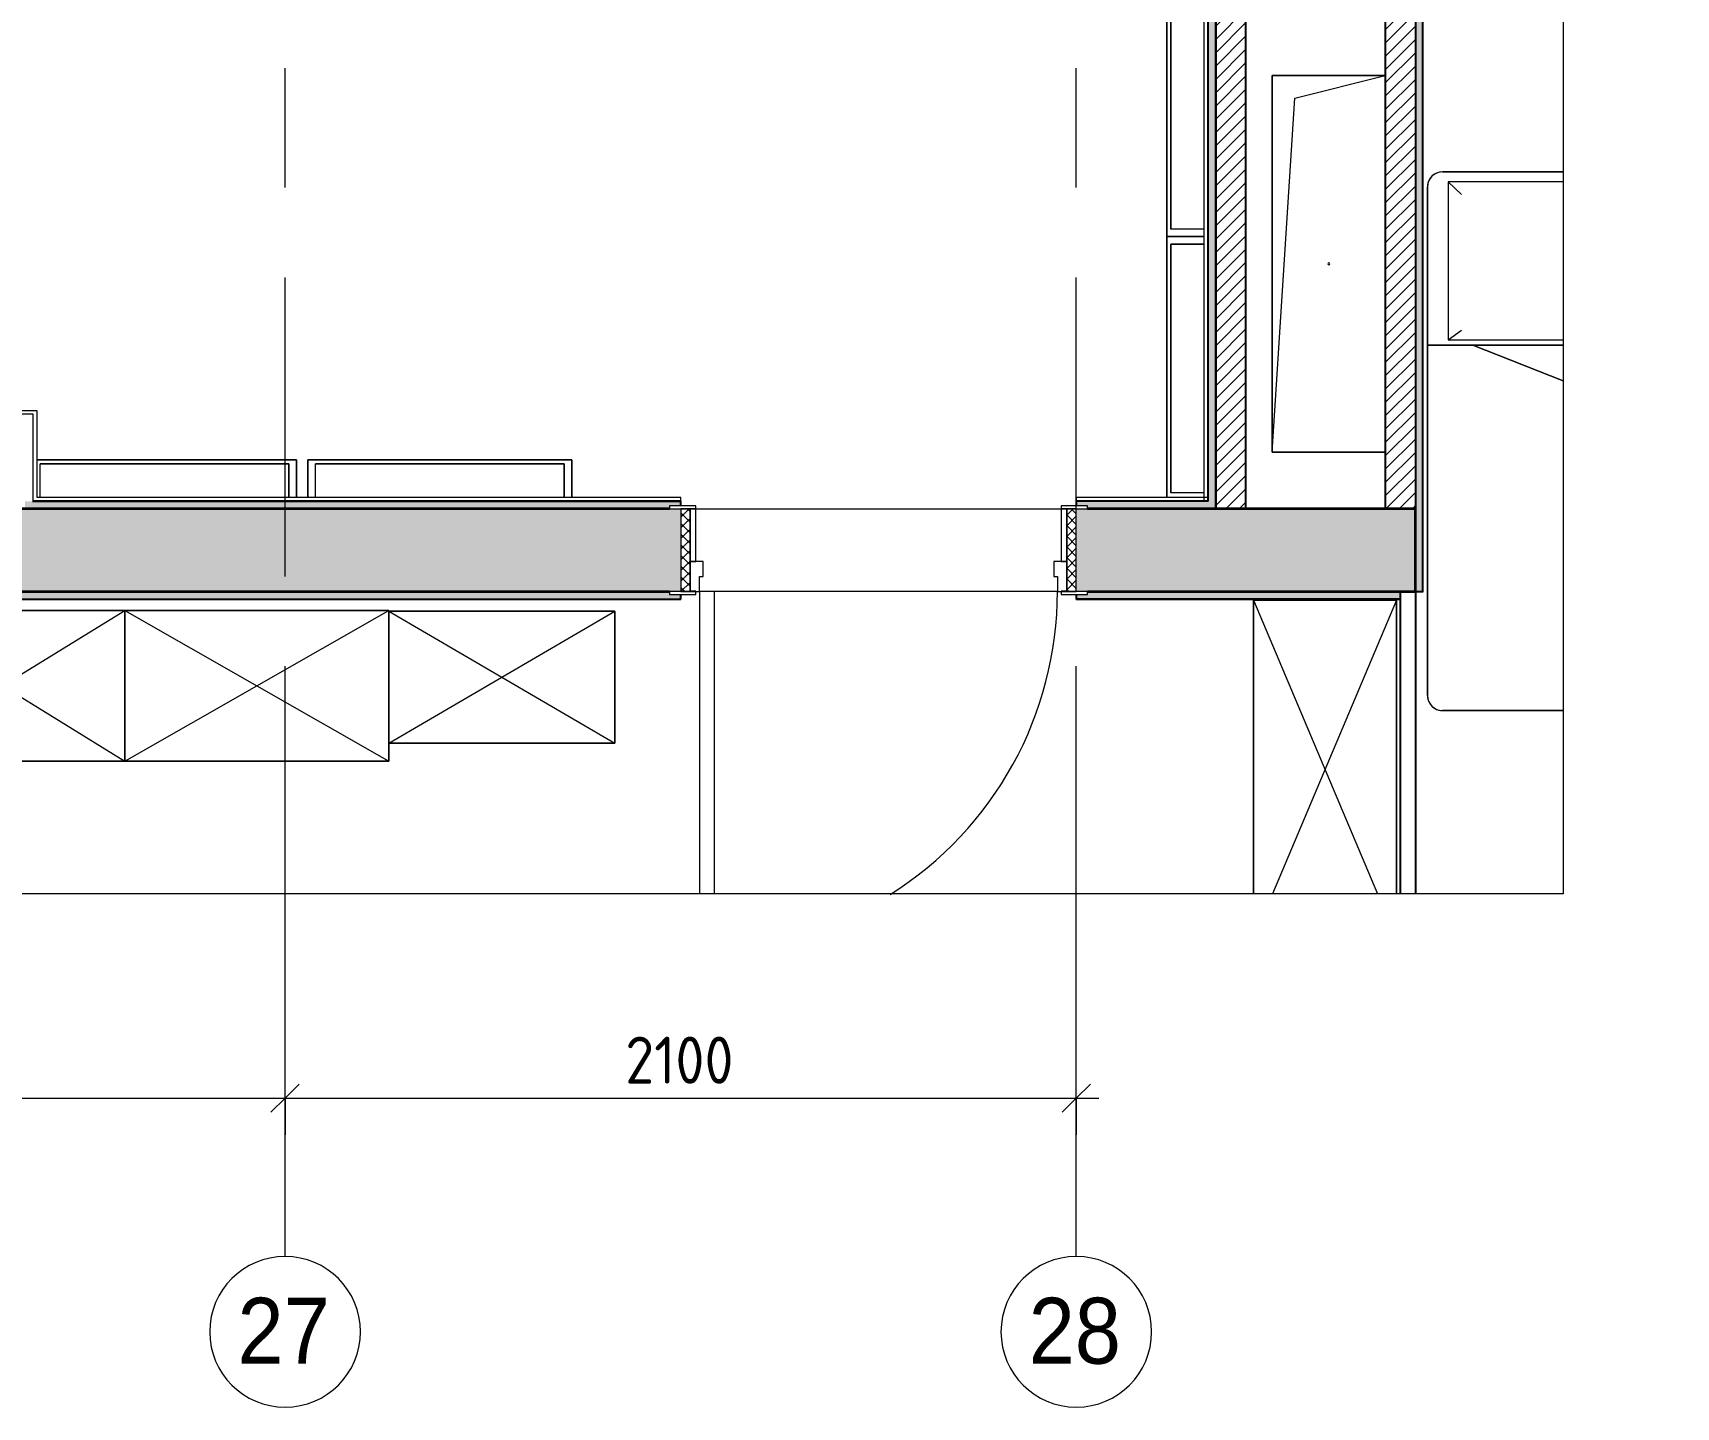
# Model space of a CAD drawing. Header units: millimetres. Extents: x 54725 to 263872, y -8553 to 29614.
# Drawn here: x 99496 to 103857, y 3015 to 6663 of the extents above; entities that cross this region are included whole.
import ezdxf

# ---------------------------------------------------------------- set-up
doc = ezdxf.new("R2010")
doc.units = ezdxf.units.MM
doc.linetypes.add('Осевая', pattern=[1587.5, 317.5, -238.125, 793.75, -238.125])
for name, color, linetype, lineweight in [('A-ANNO-DIMS', 7, 'Continuous', 9), ('A-ANNO-DIMS-50', 7, 'Continuous', 9), ('A-DETL-GENF', 7, 'Continuous', 9), ('A-DOOR', 7, 'Continuous', 9), ('A-DOOR-1', 7, 'Continuous', 15), ('A-DOOR-FRAM', 7, 'Continuous', 15), ('A-DOOR-FRAM-1', 7, 'Continuous', 9), ('A-GENM', 7, 'Continuous', 9), ('A-WALL', 7, 'Continuous', 9), ('I-FURN', 7, 'Continuous', 9), ('I-WALL', 7, 'Continuous', 9), ('Оси', 7, 'Continuous', 9), ('Оси-1', 7, 'Continuous', 20), ('Оси-2', 7, 'Осевая', 9)]:
    doc.layers.add(name, color=color, linetype=linetype, lineweight=lineweight)
for name, color, linetype, lineweight, true_color in [('A-WALL-1', 7, 'Continuous', 35, 0x3c3c3c), ('A-WALL-3', 7, 'Continuous', 25, 0x3c3c3c), ('A-WALL-FNSH-2', 7, 'Continuous', 15, 0x3c3c3c)]:
    doc.layers.add(name, color=color, linetype=linetype, lineweight=lineweight, true_color=true_color)
doc.styles.add('Arial', font='arial.ttf', dxfattribs={"width": 0.9, "height": 175})
doc.styles.add('ISOCPEUR', font='isocpeur.ttf', dxfattribs={"width": 0.9, "height": 125})
doc.dimstyles.new('ISO-2_5_0_9К_БОЛЬШОЙ', dxfattribs={"dimscale": 304.8, "dimtxt": 124.497647, "dimasz": 0.246063, "dimexe": 0.19685, "dimexo": 0.492126, "dimgap": 0, "dimtad": 1, "dimdec": 0, "dimrnd": 10, "dimzin": 0, "dimdsep": 46, "dimtxsty": 'ISOCPEUR', "dimblk1": 'OBLIQUE', "dimblk2": 'OBLIQUE', "dimsah": 1, "dimcen": 0.09, "dimdle": 0.19685, "dimazin": 0, "dimtfac": 1, "dimtdec": 4, "dimtix": 1, "dimtmove": 0, "dimatfit": 3, "dimfxl": 1, "dimtvp": 1, "dimtolj": 1, "dimtzin": 0, "dimarcsym": 2})
pattern_1 = [(45, (1555.134, 0), (-17.6776695, 17.6776695), [])]
pattern_2 = [(0, (1555.134, 0), (60.96, 15.24), [5.029, -40.691, 5.029, -40.691, -243.84]), (0, (1555.134, 0), (60.96, 15.24), [-91.44, 5.029, -86.411, 5.029, -40.691, -106.68]), (0, (1555.134, 0), (60.96, 15.24), [-228.6, 5.029, -25.451, 5.029, -71.171]), (120, (1577.994, 7.62), (-43.6782272, 45.1729086), [5.029, -40.691, 5.029, -40.691, -243.84]), (120, (1577.994, 7.62), (-43.6782272, 45.1729086), [-91.44, 5.029, -86.411, 5.029, -40.691, -106.68]), (120, (1577.994, 7.62), (-43.6782272, 45.1729086), [-228.6, 5.029, -25.451, 5.029, -71.171]), (240, (1585.614, 38.1), (-17.2817728, -60.4129086), [5.029, -40.691, 5.029, -40.691, -243.84]), (240, (1585.614, 38.1), (-17.2817728, -60.4129086), [-91.44, 5.029, -86.411, 5.029, -40.691, -106.68]), (240, (1585.614, 38.1), (-17.2817728, -60.4129086), [-228.6, 5.029, -25.451, 5.029, -71.171])]

# ---------------------------------------------------------------- blocks, each defined once
blk = doc.blocks.new('110_Дверь_СКБ_1Ст_Внутренняя1 - Д-7а_л__950x2100h_Туалет-32220591-Фрагмент 1_11_ Групповая ячейка')
at = {"layer": 'A-DOOR'}
h = blk.add_hatch(dxfattribs=at)
h.set_pattern_fill('FP_37', color=256, style=0, pattern_type=2)
h.set_pattern_definition([(135, (1776.41, 174.685), (-14.14214, -14.14214), []), (225, (1776.41, 174.685), (14.14214, -14.14214), [])])
h.paths.add_polyline_path([(537.5, 110), (512.5, 110), (512.5, -110), (537.5, -110)])
at = {"layer": 'A-DOOR-FRAM-1'}
h = blk.add_hatch(dxfattribs=at)
h.set_pattern_fill('FP_38', color=256, style=0, pattern_type=2)
h.set_pattern_definition([(45, (-346.384, 174.685), (-14.1421, 14.1421), []), (135, (-346.384, 174.685), (-14.1421, -14.1421), [])])
h.paths.add_polyline_path([(-487.5, 110), (-512.5, 110), (-512.5, -110), (-487.5, -110)])
at = {"layer": 'A-DOOR'}
blk.add_arc((487.5, 110), 950, 122.1717, 180, dxfattribs=at)
at = {"layer": 'A-DOOR-1'}
for p, q in [((447.5, 912.7), (447.5, 110)), ((487.5, 110), (487.5, 912.7)), ((447.5, 110), (487.5, 110))]:
    blk.add_line(p, q, dxfattribs=at)
at = {"layer": 'A-DOOR-FRAM'}
for p, q in [((-472.5, 118), (-542.5, 118)), ((-542.5, 118), (-542.5, 110)), ((-542.5, 110), (-472.5, 110)), ((-487.5, 110), (-512.5, 110)), ((-512.5, 110), (-512.5, -110)), ((-462.5, 110), (-487.5, 110)), ((-487.5, 110), (-487.5, 30)), ((-487.5, -110), (-487.5, 110)), ((-472.5, 110), (-487.5, 110)), ((-487.5, 110), (-487.5, 109)), ((-487.5, 109), (-472.5, 109)), ((-472.5, 110), (-472.5, 118)), ((-472.5, 109), (-472.5, 110)), ((-462.5, 70), (-462.5, 110)), ((487.5, 110), (487.5, 70)), ((512.5, 110), (487.5, 110)), ((567.5, 118), (497.5, 118)), ((497.5, 118), (497.5, 110)), ((512.5, 110), (497.5, 110)), ((497.5, 110), (497.5, 109)), ((497.5, 110), (567.5, 110)), ((497.5, 109), (512.5, 109)), ((512.5, 30), (512.5, 110)), ((537.5, 110), (512.5, 110)), ((512.5, 110), (512.5, -110)), ((512.5, 109), (512.5, 110)), ((537.5, -110), (537.5, 110)), ((567.5, 110), (567.5, 118)), ((-452.5, 70), (-462.5, 70)), ((-452.5, 30), (-452.5, 70)), ((487.5, 70), (477.5, 70)), ((477.5, 70), (477.5, 30)), ((-487.5, 30), (-452.5, 30)), ((-472.5, 30), (-487.5, 30)), ((-487.5, 30), (-487.5, -110)), ((-472.5, -110), (-472.5, 30)), ((477.5, 30), (512.5, 30)), ((512.5, 30), (497.5, 30)), ((497.5, 30), (497.5, -110)), ((512.5, -110), (512.5, 30)), ((-472.5, -110), (-542.5, -110)), ((-542.5, -110), (-542.5, -118)), ((-542.5, -118), (-472.5, -118)), ((-512.5, -110), (-487.5, -110)), ((-487.5, -110), (-472.5, -110)), ((-472.5, -118), (-472.5, -110)), ((497.5, -110), (512.5, -110)), ((567.5, -110), (497.5, -110)), ((497.5, -110), (497.5, -118)), ((497.5, -118), (567.5, -118)), ((512.5, -110), (537.5, -110)), ((567.5, -118), (567.5, -110))]:
    blk.add_line(p, q, dxfattribs=at)
blk = doc.blocks.new('GM_Отверстие прямоугольное _в плите_ - Отверстие-21959076-Фрагмент 1_11_ Групповая ячейка')
at = {"layer": 'A-GENM'}
for p, q in [((-150, -500), (-150, 500)), ((-150, 500), (150, 500)), ((150, 500), (-150, 500)), ((-150, 500), (-150, -500)), ((-90, 440), (150, 500)), ((-150, -500), (-90, 440)), ((150, -500), (-150, -500)), ((-150, -500), (150, -500))]:
    blk.add_line(p, q, dxfattribs=at)
for start, end in [(360, 180), (180, 360)]:
    blk.add_arc((0, 0), 2.5, start, end, dxfattribs=at)
blk = doc.blocks.new('Bed - Small Sizes - 1_119-25446116-Фрагмент 1_11_ Групповая ячейка')
at = {"layer": 'I-FURN'}
for p, q in [((27.3, 0), (-292.7, 0)), ((-292.7, 0), (27.3, 0)), ((27.3, 0), (-292.7, 0)), ((-292.7, 0), (27.3, 0)), ((-332.7, -40), (-332.7, -460)), ((-332.7, -460), (-332.7, -40)), ((-332.7, -40), (-332.7, -460)), ((-332.7, -460), (-332.7, -40)), ((-277.5, -26.2), (-242.7, -60)), ((27.3, -26.2), (-277.5, -26.2)), ((-277.5, -26.2), (-277.5, -446.2)), ((27.3, -26.2), (-277.5, -26.2)), ((-277.5, -26.2), (-277.5, -446.2)), ((-277.5, -446.2), (-242.7, -420)), ((-332.7, -460), (-212.7, -460)), ((-212.7, -460), (-332.7, -460)), ((-332.7, -460), (-332.7, -1390)), ((-332.7, -1390), (-332.7, -460)), ((-332.7, -460), (-212.7, -460)), ((-277.5, -446.2), (27.3, -446.2)), ((-277.5, -446.2), (27.3, -446.2)), ((-212.7, -460), (27.3, -460)), ((27.3, -460), (-212.7, -460)), ((27.3, -460), (-212.7, -460)), ((-212.7, -460), (27.3, -554.9)), ((27.3, -554.9), (-212.7, -460)), ((-212.7, -460), (27.3, -460)), ((-212.7, -460), (27.3, -554.9)), ((-212.7, -460), (27.3, -460)), ((-292.7, -1430), (27.3, -1430)), ((27.3, -1430), (-292.7, -1430))]:
    blk.add_line(p, q, dxfattribs=at)
for centre, start, end in [((-292.7, -40), 90, 180), ((-292.7, -40), 90, 120), ((-292.7, -40), 90, 180), ((-292.7, -40), 150, 180), ((-292.7, -40), 165, 180), ((-292.7, -40), 135, 165), ((-292.7, -40), 135, 150), ((-292.7, -40), 120, 135), ((-292.7, -40), 120, 135), ((-292.7, -40), 90, 120), ((-292.7, -1390), 180, 270), ((-292.7, -1390), 180, 195), ((-292.7, -1390), 195, 240), ((-292.7, -1390), 240, 270)]:
    blk.add_arc(centre, 40, start, end, dxfattribs=at)
blk = doc.blocks.new('Шкаф параметрический - 13_3-25587571-Фрагмент 1_11_ Групповая ячейка')
at = {"layer": 'I-FURN'}
for p, q in [((0, 0), (600, 350)), ((0, 350), (600, 0)), ((600, 350), (0, 350)), ((0, 350), (0, 0)), ((0, 0), (0, 350)), ((0, 350), (600, 350)), ((600, 0), (600, 350)), ((600, 350), (600, 0)), ((0, 0), (600, 0)), ((600, 0), (0, 0))]:
    blk.add_line(p, q, dxfattribs=at)
blk = doc.blocks.new('Шкаф параметрический - 13_1-25587687-Фрагмент 1_11_ Групповая ячейка')
at = {"layer": 'I-FURN'}
for p, q in [((0, 0), (700, 400)), ((0, 400), (700, 0)), ((700, 400), (0, 400)), ((0, 400), (0, 0)), ((0, 0), (0, 400)), ((0, 400), (700, 400)), ((700, 0), (700, 400)), ((700, 400), (700, 397.6)), ((700, 397.6), (700, 47.6)), ((700, 47.6), (700, 0)), ((0, 0), (700, 0)), ((700, 0), (0, 0))]:
    blk.add_line(p, q, dxfattribs=at)
blk = doc.blocks.new('Шкаф параметрический - 13_2-25587811-Фрагмент 1_11_ Групповая ячейка')
at = {"layer": 'I-FURN'}
for p, q in [((0, 0), (650, 400)), ((0, 400), (650, 0)), ((650, 400), (0, 400)), ((0, 400), (0, 0)), ((0, 0), (0, 400)), ((0, 400), (650, 400)), ((650, 0), (650, 400)), ((650, 400), (650, 0)), ((0, 0), (650, 0)), ((650, 0), (0, 0))]:
    blk.add_line(p, q, dxfattribs=at)
blk = doc.blocks.new('Шкаф параметрический - 1_268-25587356-Фрагмент 1_11_ Групповая ячейка')
at = {"layer": 'I-FURN'}
for p, q in [((0, 380), (780.2, 50.6)), ((780.2, 380), (0, 380)), ((0, 380), (0, 0)), ((0, 0), (0, 380)), ((0, 380), (780.2, 380)), ((0, 0), (780.2, 329.4)), ((0, 0), (780.2, 0)), ((780.2, 0), (0, 0))]:
    blk.add_line(p, q, dxfattribs=at)
blk = doc.blocks.new('Вешалка - 1_25-26107852-Фрагмент 1_11_ Групповая ячейка')
at = {"layer": 'I-FURN'}
for p, q in [((350, 55), (-339, 55)), ((-339, 55), (350, 55)), ((-330.4, -44), (-330.4, 44.4)), ((-330.4, -44), (-330.4, 44.4)), ((-330.4, 44.4), (330.2, 44.4)), ((330.2, 44.4), (-330.4, 44.4)), ((330.2, 44.4), (330.2, -44)), ((330.2, -44), (330.2, 44.4)), ((350, -44), (350, 55)), ((350, 55), (350, -44))]:
    blk.add_line(p, q, dxfattribs=at)
blk = doc.blocks.new('Вешалка - 1_25-V57-Фрагмент 1_11_ Групповая ячейка')
at = {"layer": 'I-FURN'}
for p, q in [((350, 55), (-350, 55)), ((-350, 55), (-350, -44)), ((-350, -44), (-350, 55)), ((-350, 55), (350, 55)), ((-330.4, -44), (-330.4, 44.4)), ((-330.4, -44), (-330.4, 44.4)), ((-330.4, 44.4), (330.2, 44.4)), ((330.2, 44.4), (-330.4, 44.4)), ((330.2, 44.4), (330.2, -44)), ((330.2, -44), (330.2, 44.4)), ((350, -44), (350, 55)), ((350, 55), (350, -44))]:
    blk.add_line(p, q, dxfattribs=at)
blk = doc.blocks.new('Вешалка - 1_25-32858924-Фрагмент 1_11_ Групповая ячейка')
at = {"layer": 'I-FURN'}
for p, q in [((350, 55), (-350, 55)), ((-350, 55), (-350, -44)), ((-350, -44), (-350, 55)), ((-350, 55), (350, 55)), ((-330.4, -44), (-330.4, 44.4)), ((-330.4, -44), (-330.4, 44.4)), ((-330.4, 44.4), (330.2, 44.4)), ((330.2, 44.4), (-330.4, 44.4)), ((330.2, 44.4), (330.2, -44)), ((330.2, -44), (330.2, 44.4)), ((350, -44), (350, 55)), ((350, 55), (350, -44))]:
    blk.add_line(p, q, dxfattribs=at)
blk = doc.blocks.new('Вешалка - 1_25-V58-Фрагмент 1_11_ Групповая ячейка')
at = {"layer": 'I-FURN'}
for p, q in [((350, 55), (-341.5, 55)), ((-341.5, 55), (350, 55)), ((-330.4, -44), (-330.4, 44.4)), ((-330.4, -44), (-330.4, 44.4)), ((-330.4, 44.4), (330.2, 44.4)), ((330.2, 44.4), (-330.4, 44.4)), ((330.2, 44.4), (330.2, -44)), ((330.2, -44), (330.2, 44.4)), ((350, -44), (350, 55)), ((350, 55), (350, -44))]:
    blk.add_line(p, q, dxfattribs=at)
blk = doc.blocks.new('DET_L_Линия разрыва - М100-30706178-Фрагмент 1_11_ Групповая ячейка')
at = {"layer": 'A-DETL-GENF'}
for p, q in [((3504.5, -300), (3804.5, 300)), ((3804.5, 300), (3954.5, 0)), ((0, 0), (3354.5, 0)), ((3354.5, 0), (3504.5, -300)), ((3954.5, 0), (7309, 0))]:
    blk.add_line(p, q, dxfattribs=at)
blk = doc.blocks.new('DET_L_Линия разрыва - М100-30706321-Фрагмент 1_11_ Групповая ячейка')
at = {"layer": 'A-DETL-GENF'}
blk.add_line((0, 0), (4104.9, 0), dxfattribs=at)
blk = doc.blocks.new('Ось сетки - D8-29747960-Фрагмент 1_11_ Групповая ячейка')
at = {"layer": 'Оси-1'}
for start, end in [(360, 180), (180, 360)]:
    blk.add_arc((0, 0), 4, start, end, dxfattribs=at)
blk = doc.blocks.new('DIMBLOCK34-Фрагмент 1_11_ Групповая ячейка')
at = {"layer": 'A-ANNO-DIMS-50'}
for p, q in [((96215.1, 3738.2), (96215.1, 3895.2)), ((100165.1, 3738.2), (100165.1, 3895.2)), ((96155.1, 3835.2), (100165.1, 3835.2)), ((96215.1, 3835.2), (96215.1, 3738.2)), ((100165.1, 3835.2), (100165.1, 3738.2))]:
    blk.add_line(p, q, dxfattribs=at)
at = {"layer": 'A-ANNO-DIMS-50', "lineweight": 20}
for p, q in [((96215.1, 3835.2), (96252.6, 3872.7)), ((100165.1, 3835.2), (100202.6, 3872.7)), ((96215.1, 3835.2), (96177.6, 3797.7)), ((100165.1, 3835.2), (100127.6, 3797.7))]:
    blk.add_line(p, q, dxfattribs=at)
at = {"layer": 'A-ANNO-DIMS-50', "color": 0, "insert": (98032.1, 3998.5), "char_height": 125, "width": 379.239, "attachment_point": 1, "line_spacing_factor": 1.149209, "style": 'ISOCPEUR'}
blk.add_mtext('3950', dxfattribs=at)
blk = doc.blocks.new('_Oblique')
at = {"color": 0, "linetype": 'ByBlock', "lineweight": -2}
blk.add_line((-0.5, -0.5), (0.5, 0.5), dxfattribs=at)
blk = doc.blocks.new('DIMBLOCK35-Фрагмент 1_11_ Групповая ячейка')
at = {"layer": 'A-ANNO-DIMS-50'}
for p, q in [((100165.1, 3738.2), (100165.1, 3895.2)), ((102265.1, 3738.2), (102265.1, 3895.2)), ((100165.1, 3835.2), (102325.1, 3835.2)), ((100165.1, 3835.2), (100165.1, 3738.2)), ((102265.1, 3835.2), (102265.1, 3738.2))]:
    blk.add_line(p, q, dxfattribs=at)
at = {"layer": 'A-ANNO-DIMS-50', "lineweight": 20}
for p, q in [((100165.1, 3835.2), (100202.6, 3872.7)), ((102265.1, 3835.2), (102302.6, 3872.7)), ((100165.1, 3835.2), (100127.6, 3797.7)), ((102265.1, 3835.2), (102227.6, 3797.7))]:
    blk.add_line(p, q, dxfattribs=at)
at = {"layer": 'A-ANNO-DIMS-50', "color": 0, "insert": (101067.9, 3998.5), "char_height": 125, "width": 353.382, "attachment_point": 1, "line_spacing_factor": 1.149209, "style": 'ISOCPEUR'}
blk.add_mtext('2100', dxfattribs=at)

msp = doc.modelspace()

# ---------------------------------------------------------------- hatches: boundary and pattern name
at = {"layer": 'I-WALL'}
h = msp.add_hatch(dxfattribs=at)
h.set_pattern_fill('FP_35', color=256, style=0, pattern_type=2)
h.set_pattern_definition(pattern_2)
h.paths.add_polyline_path([(103185.1, 5180), (103185.1, 10400), (103165.1, 10400), (103165.1, 5180)])
h = msp.add_hatch(dxfattribs=at)
h.set_pattern_fill('FP_28', color=256, style=0, pattern_type=2)
h.set_pattern_definition(pattern_1)
h.paths.add_polyline_path([(102635.1, 5400), (102715.1, 5400), (102715.1, 10380), (102635.1, 10380), (102635.1, 5855)])
h = msp.add_hatch(dxfattribs=at)
h.set_pattern_fill('FP_28', color=256, style=0, pattern_type=2)
h.set_pattern_definition(pattern_1)
h.paths.add_polyline_path([(103085.1, 5400), (103165.1, 5400), (103165.1, 10380), (103085.1, 10380), (103085.1, 5855)])
h = msp.add_hatch(dxfattribs=at)
h.set_pattern_fill('FP_35', color=256, style=0, pattern_type=2)
h.set_pattern_definition(pattern_2)
h.paths.add_polyline_path([(102615.1, 5420), (102635.1, 5420), (102635.1, 9980), (102615.1, 9980), (102615.1, 5421)])
h = msp.add_hatch(dxfattribs=at)
h.set_pattern_fill('FP_35', color=256, style=0, pattern_type=2)
h.set_pattern_definition(pattern_2)
h.paths.add_polyline_path([(102635.1, 5400), (102635.1, 5420), (102265.1, 5420), (102265.1, 5408), (102295.1, 5408), (102295.1, 5400)])
h.paths.add_polyline_path([(101185.1, 5400), (101185.1, 5408), (101215.1, 5408), (101215.1, 5420), (99475.1, 5420), (99475.1, 5400), (100567.7, 5400)])
h = msp.add_hatch(dxfattribs=at)
h.set_pattern_fill('FP_1', color=256, style=0, pattern_type=2)
h.set_pattern_definition([(45, (1555.134, 0), (-28.51196, 28.51196), []), (45, (1583.646, 0), (-28.51196, 28.51196), [50.403, -10.081, 1.676, -8.404])])
h.paths.add_polyline_path([(103125.1, 5180), (103165.1, 5180), (103165.1, 5400), (102265.1, 5400), (102265.1, 5180), (103023.5, 5180)])
h.paths.add_polyline_path([(101215.1, 5180), (101215.1, 5400), (95765.1, 5400), (95765.1, 5180), (101185.1, 5180)])
h = msp.add_hatch(dxfattribs=at)
h.set_pattern_fill('FP_35', color=256, style=0, pattern_type=2)
h.set_pattern_definition(pattern_2)
h.paths.add_polyline_path([(103124.1, 5160), (103125.1, 5160), (103125.1, 5180), (102295.1, 5180), (102295.1, 5172), (102265.1, 5172), (102265.1, 5160), (103023.5, 5160)])
h.paths.add_polyline_path([(101215.1, 5160), (101215.1, 5172), (101185.1, 5172), (101185.1, 5180), (95765.1, 5180), (95765.1, 5160), (101185.1, 5160)])

# ---------------------------------------------------------------- linework, layer by layer
at = {"layer": 'A-WALL'}
for p, q in [((103166.1, 5180), (103166.1, 5179)), ((103185.1, 5180), (103186.1, 5180))]:
    msp.add_line(p, q, dxfattribs=at)
at = {"layer": 'A-WALL-1'}
for p, q in [((101185.1, 5400), (95765.1, 5400)), ((103165.1, 5400), (102295.1, 5400)), ((103165.1, 5180), (103165.1, 5400)), ((95765.1, 5180), (101185.1, 5180)), ((102295.1, 5180), (103165.1, 5180))]:
    msp.add_line(p, q, dxfattribs=at)
at = {"layer": 'A-WALL-3'}
for p, q in [((102715.1, 5400), (102715.1, 10380)), ((103085.1, 10380), (103085.1, 5400)), ((103165.1, 10380), (103165.1, 5400)), ((103185.1, 5180), (103185.1, 10380)), ((102635.1, 10000), (102635.1, 5400)), ((102635.1, 5400), (102635.1, 10000)), ((102615.1, 5420), (102615.1, 9980)), ((99495.1, 5420), (101215.1, 5420)), ((101215.1, 5408), (101215.1, 5420)), ((102265.1, 5420), (102265.1, 5408)), ((102615.1, 5420), (102265.1, 5420)), ((95745.1, 5160), (101215.1, 5160)), ((101215.1, 5160), (101215.1, 5172)), ((102265.1, 5172), (102265.1, 5160)), ((103125.1, 5160), (102265.1, 5160)), ((103125.1, 5180), (103125.1, 4377.3)), ((103165.1, 5180), (103185.1, 5180)), ((103165.1, 5180), (103165.1, 4377.3))]:
    msp.add_line(p, q, dxfattribs=at)
at = {"layer": 'A-WALL-FNSH-2'}
for p, q in [((103186.1, 5179), (103186.1, 10379)), ((102614.1, 9979), (102614.1, 5421)), ((99496.1, 5651), (96916.1, 5651)), ((99496.1, 5421), (99496.1, 5651)), ((101215.1, 5421), (99496.1, 5421)), ((101215.1, 5420), (101215.1, 5421)), ((102614.1, 5421), (102265.1, 5421)), ((102265.1, 5421), (102265.1, 5420)), ((95744.1, 5159), (101215.1, 5159)), ((101215.1, 5159), (101215.1, 5160)), ((102265.1, 5160), (102265.1, 5159)), ((102265.1, 5159), (103124.1, 5159)), ((103124.1, 5159), (103124.1, 4377.3)), ((103166.1, 4377.3), (103166.1, 5179)), ((103166.1, 5179), (103186.1, 5179))]:
    msp.add_line(p, q, dxfattribs=at)
at = {"layer": 'I-WALL'}
for p, q in [((102604.1, 5420), (102604.1, 9980)), ((96926.1, 5661), (99506.1, 5661)), ((99506.1, 5661), (99506.1, 5431)), ((99506.1, 5431), (101215.1, 5431)), ((101215.1, 5421), (101215.1, 5431)), ((102265.1, 5431), (102615.1, 5431)), ((102265.1, 5431), (102265.1, 5421)), ((101255.1, 5400), (102225.1, 5400)), ((102215.1, 5180), (101305.1, 5180))]:
    msp.add_line(p, q, dxfattribs=at)
at = {"layer": 'Оси'}
for p, q in [((100165.1, 3414.8), (100165.1, 4664.8)), ((102265.1, 3414.8), (102265.1, 4664.8))]:
    msp.add_line(p, q, dxfattribs=at)
at = {"layer": 'Оси-2'}
for p, q in [((100165.1, 4664.8), (100165.1, 10436.3)), ((102265.1, 4664.8), (102265.1, 10436.3))]:
    msp.add_line(p, q, dxfattribs=at)

# ---------------------------------------------------------------- block references
at = {"layer": 'A-DETL-GENF'}
for name, p, rotation in [('DET_L_Линия разрыва - М100-30706178-Фрагмент 1_11_ Групповая ячейка', (103557.1, 11686.3), 269.9999999999999), ('DET_L_Линия разрыва - М100-30706321-Фрагмент 1_11_ Групповая ячейка', (103557.1, 4377.3), 180)]:
    msp.add_blockref(name, p, dxfattribs=dict(at, rotation=rotation))
at = {"layer": 'A-DOOR', "rotation": 180}
msp.add_blockref('110_Дверь_СКБ_1Ст_Внутренняя1 - Д-7а_л__950x2100h_Туалет-32220591-Фрагмент 1_11_ Групповая ячейка', (101752.6, 5290), dxfattribs=at)
at = {"layer": 'A-GENM'}
msp.add_blockref('GM_Отверстие прямоугольное _в плите_ - Отверстие-21959076-Фрагмент 1_11_ Групповая ячейка', (102935.1, 6050), dxfattribs=at)
at = {"layer": 'I-FURN'}
for name, p, rotation in [('Вешалка - 1_25-32858924-Фрагмент 1_11_ Групповая ячейка', (102560.1, 6472.5), 89.99999999999984), ('Вешалка - 1_25-V58-Фрагмент 1_11_ Групповая ячейка', (102560.1, 5772.5), 89.99999999999984), ('Шкаф параметрический - 1_268-25587356-Фрагмент 1_11_ Групповая ячейка', (102735.1, 5157.5), 269.9999999999994)]:
    msp.add_blockref(name, p, dxfattribs=dict(at, rotation=rotation))
for name, p in [('Bed - Small Sizes - 1_119-25446116-Фрагмент 1_11_ Групповая ячейка', (103529.8, 6294.2)), ('Вешалка - 1_25-26107852-Фрагмент 1_11_ Групповая ячейка', (99845.1, 5475)), ('Вешалка - 1_25-V57-Фрагмент 1_11_ Групповая ячейка', (100575.8, 5475)), ('Шкаф параметрический - 13_2-25587811-Фрагмент 1_11_ Групповая ячейка', (99090.1, 4730)), ('Шкаф параметрический - 13_1-25587687-Фрагмент 1_11_ Групповая ячейка', (99740.1, 4730)), ('Шкаф параметрический - 13_3-25587571-Фрагмент 1_11_ Групповая ячейка', (100440.1, 4777.6))]:
    msp.add_blockref(name, p, dxfattribs=at)
at = {"layer": 'Оси-1', "xscale": 49.99999999999998, "yscale": 49.99999999999998, "zscale": 49.99999999999998}
for p in [(100165.1, 3214.8), (102265.1, 3214.8)]:
    msp.add_blockref('Ось сетки - D8-29747960-Фрагмент 1_11_ Групповая ячейка', p, dxfattribs=at)

# ---------------------------------------------------------------- texts
at = {"layer": 'Оси', "char_height": 175, "width": 303.038, "attachment_point": 1, "style": 'Arial'}
for s, insert in [('27', (100038.8, 3305.2)), ('28', (102138.8, 3305.2))]:
    msp.add_mtext(s, dxfattribs=dict(at, insert=insert))

# ---------------------------------------------------------------- dimensions: what is measured, and where the dimension line sits
at = {"layer": 'A-ANNO-DIMS'}
for base, p1, p2, override, picture, middle in [((100165.1, 3835.2), (96215.1, 3888.2), (100165.1, 3888.2), {"dimpost": '<>', "dimfxl": 3950}, 'DIMBLOCK34-Фрагмент 1_11_ Групповая ячейка', (98190.1, 3897.7)), ((102265.1, 3835.2), (100165.1, 3888.2), (102265.1, 3888.2), {"dimpost": '<>', "dimfxl": 2100}, 'DIMBLOCK35-Фрагмент 1_11_ Групповая ячейка', (101215.1, 3897.7))]:
    dim = msp.add_linear_dim(base=base, p1=p1, p2=p2, dimstyle='ISO-2_5_0_9К_БОЛЬШОЙ', override=override, dxfattribs=at)
    dim.commit()
    dim.dimension.update_dxf_attribs({"geometry": picture, "text_midpoint": middle})

doc.saveas('drawing.dxf')
